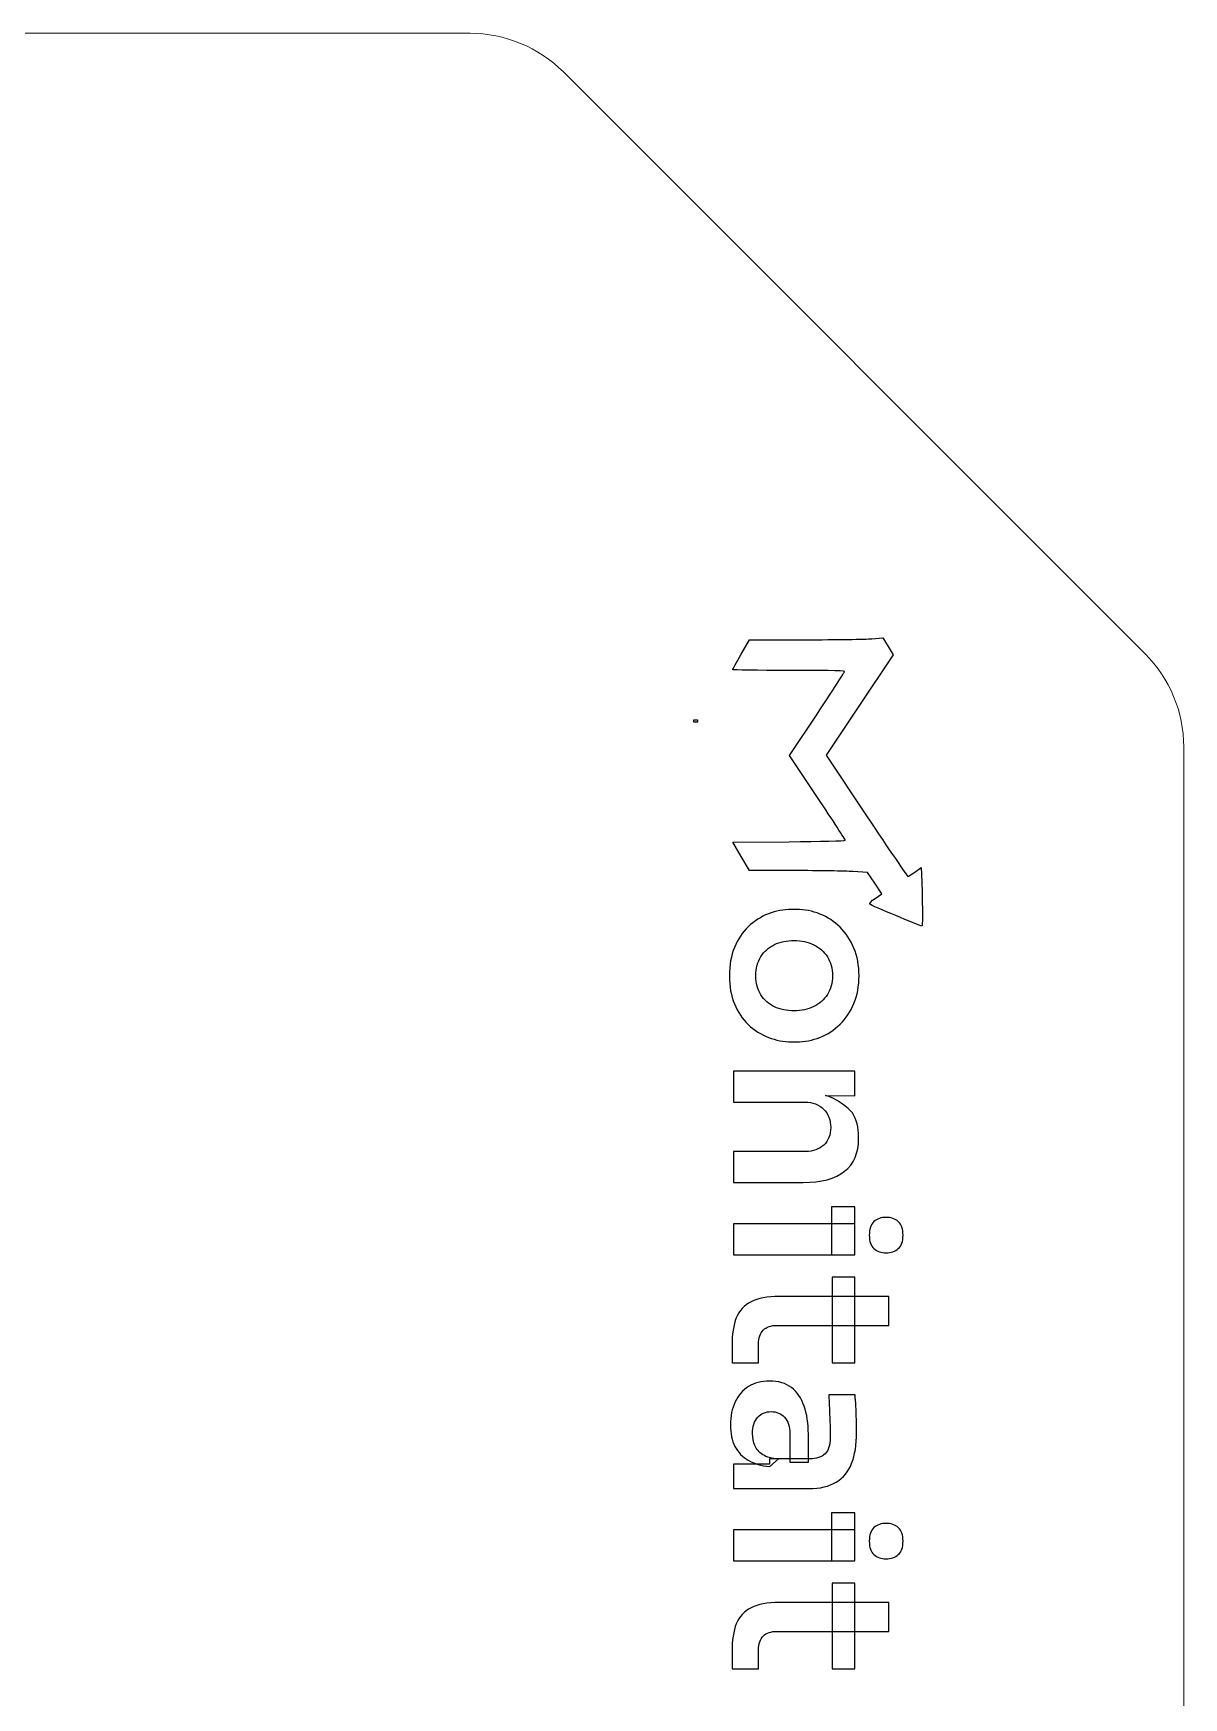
# Model space of a CAD drawing. Header units: millimetres. Extents: x -19 to 19, y -61 to 61.
# Drawn here: x 1.04 to 18.5, y 35.76 to 61.01 of the extents above; entities that cross this region are included whole.
import ezdxf
from ezdxf.lldxf.tags import DXFTag

# ---------------------------------------------------------------- set-up
doc = ezdxf.new("R2010")
doc.units = ezdxf.units.MM
doc.header["$MEASUREMENT"] = 0
doc.header["$XCLIPFRAME"] = 0
doc.layers.add('Layer 1', color=7, linetype='Continuous')
tags = doc.linetypes.add('New Line47', pattern=[0.2, 0.1, -0.1]).pattern_tags.tags
tags[6:7] = [DXFTag(74, 4), DXFTag(75, 0), DXFTag(340, '0'), DXFTag(46, 1.0), DXFTag(50, 0.0), DXFTag(44, 0.0), DXFTag(45, 0.0)]
tags[4:5] = [DXFTag(74, 4), DXFTag(75, 0), DXFTag(340, '0'), DXFTag(46, 1.0), DXFTag(50, 0.0), DXFTag(44, 0.0), DXFTag(45, 0.0)]
tags = doc.linetypes.add('New Line48', pattern=[0.2, 0.1, -0.1]).pattern_tags.tags
tags[6:7] = [DXFTag(74, 4), DXFTag(75, 0), DXFTag(340, '0'), DXFTag(46, 1.0), DXFTag(50, 0.0), DXFTag(44, 0.0), DXFTag(45, 0.0)]
tags[4:5] = [DXFTag(74, 4), DXFTag(75, 0), DXFTag(340, '0'), DXFTag(46, 1.0), DXFTag(50, 0.0), DXFTag(44, 0.0), DXFTag(45, 0.0)]
tags = doc.linetypes.add('New Line49', pattern=[0.2, 0.1, -0.1]).pattern_tags.tags
tags[6:7] = [DXFTag(74, 4), DXFTag(75, 0), DXFTag(340, '0'), DXFTag(46, 1.0), DXFTag(50, 0.0), DXFTag(44, 0.0), DXFTag(45, 0.0)]
tags[4:5] = [DXFTag(74, 4), DXFTag(75, 0), DXFTag(340, '0'), DXFTag(46, 1.0), DXFTag(50, 0.0), DXFTag(44, 0.0), DXFTag(45, 0.0)]
tags = doc.linetypes.add('New Line50', pattern=[0.2, 0.1, -0.1]).pattern_tags.tags
tags[6:7] = [DXFTag(74, 4), DXFTag(75, 0), DXFTag(340, '0'), DXFTag(46, 1.0), DXFTag(50, 0.0), DXFTag(44, 0.0), DXFTag(45, 0.0)]
tags[4:5] = [DXFTag(74, 4), DXFTag(75, 0), DXFTag(340, '0'), DXFTag(46, 1.0), DXFTag(50, 0.0), DXFTag(44, 0.0), DXFTag(45, 0.0)]
tags = doc.linetypes.add('New Line51', pattern=[0.2, 0.1, -0.1]).pattern_tags.tags
tags[6:7] = [DXFTag(74, 4), DXFTag(75, 0), DXFTag(340, '0'), DXFTag(46, 1.0), DXFTag(50, 0.0), DXFTag(44, 0.0), DXFTag(45, 0.0)]
tags[4:5] = [DXFTag(74, 4), DXFTag(75, 0), DXFTag(340, '0'), DXFTag(46, 1.0), DXFTag(50, 0.0), DXFTag(44, 0.0), DXFTag(45, 0.0)]
picture_1 = doc.add_image_def('image39.png', size_in_pixel=(292, 177))

msp = doc.modelspace()

# ---------------------------------------------------------------- linework, layer by layer
at = {"layer": 'Layer 1', "linetype": 'New Line51', "lineweight": 5}
msp.add_open_spline([(7.674, 61.0143), (7.674, 61.0143), (-17.002, 61.0143), (-17.002, 61.0143)], degree=3, dxfattribs=at)
at = {"layer": 'Layer 1', "linetype": 'New Line50', "lineweight": 5}
msp.add_open_spline([(9.0887, 60.4286), (8.7112, 60.8027), (8.2031, 61.0143), (7.674, 61.0143)], degree=3, dxfattribs=at)
at = {"layer": 'Layer 1', "linetype": 'New Line49', "lineweight": 5}
msp.add_open_spline([(17.9162, 51.5977), (17.9162, 51.5977), (9.0887, 60.4286), (9.0887, 60.4286)], degree=3, dxfattribs=at)
at = {"layer": 'Layer 1'}
for points, knots in [([(14.5264, 48.1388), (14.5264, 48.1388), (14.519, 48.3555), (14.519, 48.3555), (14.519, 48.3555), (14.519, 48.3555), (14.4216, 48.2884), (14.4216, 48.2884), (14.4216, 48.2884), (14.3679, 48.2516), (14.3195, 48.2213), (14.3141, 48.2213), (14.3141, 48.2213), (14.3085, 48.2213), (14.0272, 48.6351), (13.6891, 49.1406), (13.6891, 49.1406), (13.6891, 49.1406), (13.0741, 50.0599), (13.0741, 50.0599), (13.0741, 50.0599), (13.0741, 50.0599), (13.5844, 50.8215), (13.5844, 50.8215), (13.5844, 50.8215), (13.5844, 50.8215), (14.0947, 51.5827), (14.0947, 51.5827), (14.0947, 51.5827), (14.0947, 51.5827), (14.0156, 51.712), (14.0156, 51.712), (14.0156, 51.712), (14.0156, 51.712), (13.9366, 51.8412), (13.9366, 51.8412), (13.9366, 51.8412), (13.9366, 51.8412), (13.7704, 51.827), (13.7704, 51.827), (13.7704, 51.827), (13.6791, 51.8194), (13.2234, 51.813), (12.758, 51.813), (12.758, 51.813), (12.758, 51.813), (11.9118, 51.813), (11.9118, 51.813), (11.9118, 51.813), (11.9118, 51.813), (11.785, 51.5919), (11.785, 51.5919), (11.785, 51.5919), (11.7154, 51.4705), (11.6583, 51.3654), (11.6583, 51.3587), (11.6583, 51.3587), (11.6583, 51.3519), (12.0402, 51.3471), (12.5071, 51.3479), (12.5071, 51.3479), (12.9738, 51.3488), (13.3556, 51.3415), (13.3553, 51.3319), (13.3553, 51.3319), (13.3552, 51.3222), (13.1671, 51.0312), (12.9375, 50.6853), (12.9375, 50.6853), (12.9375, 50.6853), (12.5201, 50.0566), (12.5201, 50.0566), (12.5201, 50.0566), (12.5201, 50.0566), (12.9435, 49.4213), (12.9435, 49.4213), (12.9435, 49.4213), (13.1764, 49.0718), (13.3669, 48.7787), (13.3669, 48.7699), (13.3669, 48.7699), (13.3669, 48.7611), (12.9829, 48.7514), (12.5135, 48.7482), (12.5135, 48.7482), (12.5135, 48.7482), (11.6601, 48.7424), (11.6601, 48.7424), (11.6601, 48.7424), (11.6601, 48.7424), (11.7855, 48.5263), (11.7855, 48.5263), (11.7855, 48.5263), (11.7855, 48.5263), (11.9111, 48.31), (11.9111, 48.31), (11.9111, 48.31), (11.9111, 48.31), (12.5891, 48.31), (12.5891, 48.31), (12.5891, 48.31), (12.9619, 48.3098), (13.3652, 48.3033), (13.4851, 48.2953), (13.4851, 48.2953), (13.4851, 48.2953), (13.7031, 48.2809), (13.7031, 48.2809), (13.7031, 48.2809), (13.7031, 48.2809), (13.8123, 48.1192), (13.8123, 48.1192), (13.8123, 48.1192), (13.8123, 48.1192), (13.9215, 47.9574), (13.9215, 47.9574), (13.9215, 47.9574), (13.9215, 47.9574), (13.8198, 47.8874), (13.8198, 47.8874), (13.8198, 47.8874), (13.7637, 47.8489), (13.7263, 47.8099), (13.7365, 47.8009), (13.7365, 47.8009), (13.7589, 47.7811), (14.5025, 47.4671), (14.5262, 47.4674), (14.5262, 47.4674), (14.5422, 47.4675), (14.5422, 47.6662), (14.5264, 48.1388)], [0, 0, 0, 0, 0.0294118, 0.0294118, 0.0294118, 0.0294118, 0.0588235, 0.0588235, 0.0588235, 0.0588235, 0.0882353, 0.0882353, 0.0882353, 0.0882353, 0.1176471, 0.1176471, 0.1176471, 0.1176471, 0.1470588, 0.1470588, 0.1470588, 0.1470588, 0.1764706, 0.1764706, 0.1764706, 0.1764706, 0.2058824, 0.2058824, 0.2058824, 0.2058824, 0.2352941, 0.2352941, 0.2352941, 0.2352941, 0.2647059, 0.2647059, 0.2647059, 0.2647059, 0.2941176, 0.2941176, 0.2941176, 0.2941176, 0.3235294, 0.3235294, 0.3235294, 0.3235294, 0.3529412, 0.3529412, 0.3529412, 0.3529412, 0.3823529, 0.3823529, 0.3823529, 0.3823529, 0.4117647, 0.4117647, 0.4117647, 0.4117647, 0.4411765, 0.4411765, 0.4411765, 0.4411765, 0.4705882, 0.4705882, 0.4705882, 0.4705882, 0.5, 0.5, 0.5, 0.5, 0.5294118, 0.5294118, 0.5294118, 0.5294118, 0.5588235, 0.5588235, 0.5588235, 0.5588235, 0.5882353, 0.5882353, 0.5882353, 0.5882353, 0.6176471, 0.6176471, 0.6176471, 0.6176471, 0.6470588, 0.6470588, 0.6470588, 0.6470588, 0.6764706, 0.6764706, 0.6764706, 0.6764706, 0.7058824, 0.7058824, 0.7058824, 0.7058824, 0.7352941, 0.7352941, 0.7352941, 0.7352941, 0.7647059, 0.7647059, 0.7647059, 0.7647059, 0.7941176, 0.7941176, 0.7941176, 0.7941176, 0.8235294, 0.8235294, 0.8235294, 0.8235294, 0.8529412, 0.8529412, 0.8529412, 0.8529412, 0.8823529, 0.8823529, 0.8823529, 0.8823529, 0.9117647, 0.9117647, 0.9117647, 0.9117647, 0.9411765, 0.9411765, 0.9411765, 0.9411765, 1, 1, 1, 1]), ([(11.607, 46.7141), (11.607, 46.8765), (11.633, 47.0198), (11.6849, 47.1439), (11.6849, 47.1439), (11.7369, 47.268), (11.8069, 47.3728), (11.8949, 47.4586), (11.8949, 47.4586), (11.9852, 47.5443), (12.0868, 47.6098), (12.1997, 47.6548), (12.1997, 47.6548), (12.3127, 47.6978), (12.43, 47.7191), (12.552, 47.7191), (12.552, 47.7191), (12.552, 47.7191), (12.6231, 47.7191), (12.6231, 47.7191), (12.6231, 47.7191), (12.7495, 47.7191), (12.8693, 47.6966), (12.9821, 47.6515), (12.9821, 47.6515), (13.0973, 47.6042), (13.1989, 47.5375), (13.2869, 47.4518), (13.2869, 47.4518), (13.3773, 47.3639), (13.4473, 47.2579), (13.4969, 47.1337), (13.4969, 47.1337), (13.5489, 47.0096), (13.5748, 46.8697), (13.5748, 46.7141), (13.5748, 46.7141), (13.5748, 46.5585), (13.5489, 46.4186), (13.4969, 46.2944), (13.4969, 46.2944), (13.4473, 46.1704), (13.3773, 46.0655), (13.2869, 45.9797), (13.2869, 45.9797), (13.1989, 45.8917), (13.0973, 45.8252), (12.9821, 45.78), (12.9821, 45.78), (12.8693, 45.7349), (12.7495, 45.7124), (12.6231, 45.7124), (12.6231, 45.7124), (12.6231, 45.7124), (12.552, 45.7124), (12.552, 45.7124), (12.552, 45.7124), (12.43, 45.7124), (12.3127, 45.7349), (12.1997, 45.78), (12.1997, 45.78), (12.0868, 45.8229), (11.9852, 45.8872), (11.8949, 45.9729), (11.8949, 45.9729), (11.8069, 46.0587), (11.7369, 46.1636), (11.6849, 46.2876), (11.6849, 46.2876), (11.633, 46.4118), (11.607, 46.5539), (11.607, 46.7141)], [0, 0, 0, 0, 0.0526316, 0.0526316, 0.0526316, 0.0526316, 0.1052632, 0.1052632, 0.1052632, 0.1052632, 0.1578947, 0.1578947, 0.1578947, 0.1578947, 0.2105263, 0.2105263, 0.2105263, 0.2105263, 0.2631579, 0.2631579, 0.2631579, 0.2631579, 0.3157895, 0.3157895, 0.3157895, 0.3157895, 0.3684211, 0.3684211, 0.3684211, 0.3684211, 0.4210526, 0.4210526, 0.4210526, 0.4210526, 0.4736842, 0.4736842, 0.4736842, 0.4736842, 0.5263158, 0.5263158, 0.5263158, 0.5263158, 0.5789474, 0.5789474, 0.5789474, 0.5789474, 0.6315789, 0.6315789, 0.6315789, 0.6315789, 0.6842105, 0.6842105, 0.6842105, 0.6842105, 0.7368421, 0.7368421, 0.7368421, 0.7368421, 0.7894737, 0.7894737, 0.7894737, 0.7894737, 0.8421053, 0.8421053, 0.8421053, 0.8421053, 0.8947368, 0.8947368, 0.8947368, 0.8947368, 1, 1, 1, 1]), ([(12.0101, 46.7141), (12.0101, 46.599), (12.0349, 46.5021), (12.0845, 46.423), (12.0845, 46.423), (12.1365, 46.344), (12.2053, 46.2843), (12.2912, 46.2436), (12.2912, 46.2436), (12.3792, 46.2031), (12.4785, 46.1828), (12.5892, 46.1828), (12.5892, 46.1828), (12.7022, 46.1828), (12.8015, 46.2042), (12.8873, 46.2471), (12.8873, 46.2471), (12.9754, 46.2876), (13.0442, 46.3486), (13.0939, 46.4298), (13.0939, 46.4298), (13.1458, 46.5087), (13.1718, 46.6035), (13.1718, 46.7141), (13.1718, 46.7141), (13.1718, 46.8246), (13.1458, 46.9205), (13.0939, 47.0017), (13.0939, 47.0017), (13.0442, 47.0806), (12.9754, 47.1416), (12.8873, 47.1845), (12.8873, 47.1845), (12.8015, 47.2273), (12.7022, 47.2488), (12.5892, 47.2488), (12.5892, 47.2488), (12.4785, 47.2488), (12.3792, 47.2285), (12.2912, 47.1879), (12.2912, 47.1879), (12.2053, 47.1451), (12.1365, 47.0841), (12.0845, 47.0052), (12.0845, 47.0052), (12.0349, 46.9261), (12.0101, 46.8292), (12.0101, 46.7141)], [0, 0, 0, 0, 0.0769231, 0.0769231, 0.0769231, 0.0769231, 0.1538462, 0.1538462, 0.1538462, 0.1538462, 0.2307692, 0.2307692, 0.2307692, 0.2307692, 0.3076923, 0.3076923, 0.3076923, 0.3076923, 0.3846154, 0.3846154, 0.3846154, 0.3846154, 0.4615385, 0.4615385, 0.4615385, 0.4615385, 0.5384615, 0.5384615, 0.5384615, 0.5384615, 0.6153846, 0.6153846, 0.6153846, 0.6153846, 0.6923077, 0.6923077, 0.6923077, 0.6923077, 0.7692308, 0.7692308, 0.7692308, 0.7692308, 0.8461538, 0.8461538, 0.8461538, 0.8461538, 1, 1, 1, 1]), ([(11.6714, 45.2666), (11.6714, 45.2666), (13.5105, 45.2666), (13.5105, 45.2666), (13.5105, 45.2666), (13.5105, 45.2666), (13.5105, 44.8944), (13.5105, 44.8944), (13.5105, 44.8944), (13.5105, 44.8944), (13.0638, 44.8977), (13.0638, 44.8977), (13.0638, 44.8977), (13.1992, 44.8745), (13.432, 44.6969), (13.4732, 44.6337), (13.4732, 44.6337), (13.5365, 44.5345), (13.5681, 44.4116), (13.5681, 44.2649), (13.5681, 44.2649), (13.5681, 44.2649), (13.5681, 44.2446), (13.5681, 44.2446), (13.5681, 44.2446), (13.5681, 44.0258), (13.4969, 43.8599), (13.3546, 43.7471), (13.3546, 43.7471), (13.2148, 43.6343), (13.0047, 43.5779), (12.7247, 43.5779), (12.7247, 43.5779), (12.7247, 43.5779), (11.6714, 43.5779), (11.6714, 43.5779), (11.6714, 43.5779), (11.6714, 43.5779), (11.6714, 44.0483), (11.6714, 44.0483), (11.6714, 44.0483), (11.6714, 44.0483), (12.7654, 44.0483), (12.7654, 44.0483), (12.7654, 44.0483), (12.8783, 44.0483), (12.9697, 44.081), (13.0397, 44.1465), (13.0397, 44.1465), (13.1097, 44.2097), (13.1447, 44.2975), (13.1447, 44.4105), (13.1447, 44.4105), (13.1447, 44.5254), (13.1086, 44.6192), (13.0363, 44.6913), (13.0363, 44.6913), (12.9663, 44.7612), (12.8715, 44.7963), (12.7518, 44.7963), (12.7518, 44.7963), (12.7518, 44.7963), (11.6714, 44.7963), (11.6714, 44.7963), (11.6714, 44.7963), (11.6714, 44.7963), (11.6714, 45.2666), (11.6714, 45.2666)], [0, 0, 0, 0, 0.0555556, 0.0555556, 0.0555556, 0.0555556, 0.1111111, 0.1111111, 0.1111111, 0.1111111, 0.1666667, 0.1666667, 0.1666667, 0.1666667, 0.2222222, 0.2222222, 0.2222222, 0.2222222, 0.2777778, 0.2777778, 0.2777778, 0.2777778, 0.3333333, 0.3333333, 0.3333333, 0.3333333, 0.3888889, 0.3888889, 0.3888889, 0.3888889, 0.4444444, 0.4444444, 0.4444444, 0.4444444, 0.5, 0.5, 0.5, 0.5, 0.5555556, 0.5555556, 0.5555556, 0.5555556, 0.6111111, 0.6111111, 0.6111111, 0.6111111, 0.6666667, 0.6666667, 0.6666667, 0.6666667, 0.7222222, 0.7222222, 0.7222222, 0.7222222, 0.7777778, 0.7777778, 0.7777778, 0.7777778, 0.8333333, 0.8333333, 0.8333333, 0.8333333, 0.8888889, 0.8888889, 0.8888889, 0.8888889, 1, 1, 1, 1]), ([(13.1582, 43.2076), (13.1582, 43.2076), (13.5105, 43.2076), (13.5105, 43.2076), (13.5105, 43.2076), (13.5105, 43.2076), (13.5105, 42.48), (13.5105, 42.48), (13.5105, 42.48), (13.5105, 42.48), (13.1582, 42.48), (13.1582, 42.48), (13.1582, 42.48), (13.1582, 42.48), (13.1582, 43.2076), (13.1582, 43.2076)], [0, 0, 0, 0, 0.2, 0.2, 0.2, 0.2, 0.4, 0.4, 0.4, 0.4, 0.6, 0.6, 0.6, 0.6, 1, 1, 1, 1]), ([(11.6714, 42.9503), (11.6714, 42.9503), (13.5105, 42.9503), (13.5105, 42.9503), (13.5105, 42.9503), (13.5105, 42.9503), (13.5105, 42.48), (13.5105, 42.48), (13.5105, 42.48), (13.5105, 42.48), (11.6714, 42.48), (11.6714, 42.48), (11.6714, 42.48), (11.6714, 42.48), (11.6714, 42.9503), (11.6714, 42.9503)], [0, 0, 0, 0, 0.2, 0.2, 0.2, 0.2, 0.4, 0.4, 0.4, 0.4, 0.6, 0.6, 0.6, 0.6, 1, 1, 1, 1]), ([(13.7307, 42.7778), (13.7307, 42.8703), (13.7544, 42.9391), (13.8018, 42.9842), (13.8018, 42.9842), (13.8515, 43.0271), (13.9124, 43.0485), (13.9847, 43.0485), (13.9847, 43.0485), (14.0615, 43.0485), (14.1235, 43.0271), (14.171, 42.9842), (14.171, 42.9842), (14.2183, 42.9391), (14.2421, 42.8703), (14.2421, 42.7778), (14.2421, 42.7778), (14.2421, 42.6852), (14.2183, 42.6176), (14.171, 42.5747), (14.171, 42.5747), (14.1235, 42.5319), (14.0615, 42.5104), (13.9847, 42.5104), (13.9847, 42.5104), (13.9124, 42.5104), (13.8515, 42.5319), (13.8018, 42.5747), (13.8018, 42.5747), (13.7544, 42.6176), (13.7307, 42.6852), (13.7307, 42.7778)], [0, 0, 0, 0, 0.1111111, 0.1111111, 0.1111111, 0.1111111, 0.2222222, 0.2222222, 0.2222222, 0.2222222, 0.3333333, 0.3333333, 0.3333333, 0.3333333, 0.4444444, 0.4444444, 0.4444444, 0.4444444, 0.5555556, 0.5555556, 0.5555556, 0.5555556, 0.6666667, 0.6666667, 0.6666667, 0.6666667, 0.7777778, 0.7777778, 0.7777778, 0.7777778, 1, 1, 1, 1]), ([(13.165, 42.1409), (13.165, 42.1409), (13.5105, 42.1409), (13.5105, 42.1409), (13.5105, 42.1409), (13.5105, 42.1409), (13.5105, 40.8414), (13.5105, 40.8414), (13.5105, 40.8414), (13.5105, 40.8414), (13.165, 40.8414), (13.165, 40.8414), (13.165, 40.8414), (13.165, 40.8414), (13.165, 42.1409), (13.165, 42.1409)], [0, 0, 0, 0, 0.2, 0.2, 0.2, 0.2, 0.4, 0.4, 0.4, 0.4, 0.6, 0.6, 0.6, 0.6, 1, 1, 1, 1]), ([(11.6477, 41.1053), (11.6477, 41.2745), (11.6691, 41.4144), (11.7119, 41.525), (11.7119, 41.525), (11.7571, 41.6333), (11.8317, 41.7145), (11.9355, 41.7686), (11.9355, 41.7686), (12.0417, 41.8227), (12.184, 41.8498), (12.3623, 41.8498), (12.3623, 41.8498), (12.3623, 41.8498), (14.0287, 41.8465), (14.0287, 41.8465), (14.0287, 41.8465), (14.0287, 41.8465), (14.0287, 41.4066), (14.0287, 41.4066), (14.0287, 41.4066), (14.0287, 41.4066), (12.3319, 41.4099), (12.3319, 41.4099), (12.3319, 41.4099), (12.2414, 41.4099), (12.1714, 41.3862), (12.1218, 41.3388), (12.1218, 41.3388), (12.0744, 41.2892), (12.0506, 41.2192), (12.0506, 41.1291), (12.0506, 41.1291), (12.0506, 41.1291), (12.0506, 40.8414), (12.0506, 40.8414), (12.0506, 40.8414), (12.0506, 40.8414), (11.6477, 40.8414), (11.6477, 40.8414), (11.6477, 40.8414), (11.6477, 40.8414), (11.6477, 41.1053), (11.6477, 41.1053)], [0, 0, 0, 0, 0.0833333, 0.0833333, 0.0833333, 0.0833333, 0.1666667, 0.1666667, 0.1666667, 0.1666667, 0.25, 0.25, 0.25, 0.25, 0.3333333, 0.3333333, 0.3333333, 0.3333333, 0.4166667, 0.4166667, 0.4166667, 0.4166667, 0.5, 0.5, 0.5, 0.5, 0.5833333, 0.5833333, 0.5833333, 0.5833333, 0.6666667, 0.6666667, 0.6666667, 0.6666667, 0.75, 0.75, 0.75, 0.75, 0.8333333, 0.8333333, 0.8333333, 0.8333333, 1, 1, 1, 1]), ([(11.6239, 39.8981), (11.6239, 40.0313), (11.6477, 40.1486), (11.695, 40.25), (11.695, 40.25), (11.7425, 40.3494), (11.8102, 40.4273), (11.8982, 40.4837), (11.8982, 40.4837), (11.9864, 40.5378), (12.0925, 40.5649), (12.2166, 40.5649), (12.2166, 40.5649), (12.3521, 40.5649), (12.4628, 40.5322), (12.5485, 40.4667), (12.5485, 40.4667), (12.6344, 40.399), (12.6987, 40.3054), (12.7416, 40.1858), (12.7416, 40.1858), (12.7846, 40.064), (12.806, 39.9219), (12.806, 39.7595), (12.806, 39.7595), (12.806, 39.7595), (12.806, 39.333), (12.806, 39.333), (12.806, 39.333), (12.806, 39.333), (12.5248, 39.333), (12.5248, 39.333), (12.5248, 39.333), (12.5248, 39.333), (12.5248, 39.7661), (12.5248, 39.7661), (12.5248, 39.7661), (12.5248, 39.8744), (12.4977, 39.9579), (12.4436, 40.0165), (12.4436, 40.0165), (12.3916, 40.0731), (12.3239, 40.1012), (12.2404, 40.1012), (12.2404, 40.1012), (12.1568, 40.1012), (12.089, 40.0731), (12.0372, 40.0165), (12.0372, 40.0165), (11.9852, 39.9579), (11.9593, 39.8744), (11.9593, 39.7661), (11.9593, 39.7661), (11.9593, 39.7008), (11.9705, 39.6409), (11.9932, 39.5868), (11.9932, 39.5868), (12.018, 39.5304), (12.0586, 39.4842), (12.115, 39.4481), (12.115, 39.4481), (12.1737, 39.4097), (12.2528, 39.3882), (12.3521, 39.3838), (12.3521, 39.3838), (12.3521, 39.3838), (12.22, 39.2687), (12.22, 39.2687), (12.22, 39.2687), (12.0913, 39.2799), (11.9829, 39.3115), (11.8949, 39.3634), (11.8949, 39.3634), (11.8069, 39.413), (11.7391, 39.483), (11.6917, 39.5733), (11.6917, 39.5733), (11.6465, 39.6613), (11.6239, 39.7696), (11.6239, 39.8981)], [0, 0, 0, 0, 0.047619, 0.047619, 0.047619, 0.047619, 0.0952381, 0.0952381, 0.0952381, 0.0952381, 0.1428571, 0.1428571, 0.1428571, 0.1428571, 0.1904762, 0.1904762, 0.1904762, 0.1904762, 0.2380952, 0.2380952, 0.2380952, 0.2380952, 0.2857143, 0.2857143, 0.2857143, 0.2857143, 0.3333333, 0.3333333, 0.3333333, 0.3333333, 0.3809524, 0.3809524, 0.3809524, 0.3809524, 0.4285714, 0.4285714, 0.4285714, 0.4285714, 0.4761905, 0.4761905, 0.4761905, 0.4761905, 0.5238095, 0.5238095, 0.5238095, 0.5238095, 0.5714286, 0.5714286, 0.5714286, 0.5714286, 0.6190476, 0.6190476, 0.6190476, 0.6190476, 0.6666667, 0.6666667, 0.6666667, 0.6666667, 0.7142857, 0.7142857, 0.7142857, 0.7142857, 0.7619048, 0.7619048, 0.7619048, 0.7619048, 0.8095238, 0.8095238, 0.8095238, 0.8095238, 0.8571429, 0.8571429, 0.8571429, 0.8571429, 0.9047619, 0.9047619, 0.9047619, 0.9047619, 1, 1, 1, 1]), ([(11.6714, 39.3059), (11.6714, 39.3059), (12.2166, 39.3059), (12.2166, 39.3059), (12.2166, 39.3059), (12.2166, 39.3059), (12.2166, 39.3838), (12.2166, 39.3838), (12.2166, 39.3838), (12.2166, 39.3838), (12.823, 39.3838), (12.823, 39.3838), (12.823, 39.3838), (12.9291, 39.3838), (13.0081, 39.4097), (13.0601, 39.4616), (13.0601, 39.4616), (13.1119, 39.5134), (13.1379, 39.5936), (13.1379, 39.7018), (13.1379, 39.7018), (13.1379, 39.7583), (13.1367, 39.826), (13.1345, 39.9049), (13.1345, 39.9049), (13.1323, 39.9839), (13.1289, 40.064), (13.1243, 40.1452), (13.1243, 40.1452), (13.1221, 40.2242), (13.1187, 40.2952), (13.1142, 40.3584), (13.1142, 40.3584), (13.1142, 40.3584), (13.5139, 40.3584), (13.5139, 40.3584), (13.5139, 40.3584), (13.5184, 40.3066), (13.5229, 40.2479), (13.5275, 40.1824), (13.5275, 40.1824), (13.532, 40.117), (13.5343, 40.0504), (13.5343, 39.9828), (13.5343, 39.9828), (13.5365, 39.9128), (13.5376, 39.8475), (13.5376, 39.7865), (13.5376, 39.7865), (13.5376, 39.597), (13.5128, 39.4402), (13.463, 39.3161), (13.463, 39.3161), (13.4134, 39.1898), (13.3356, 39.095), (13.2294, 39.0318), (13.2294, 39.0318), (13.1233, 38.9664), (12.9843, 38.9336), (12.8127, 38.9336), (12.8127, 38.9336), (12.8127, 38.9336), (11.6714, 38.9336), (11.6714, 38.9336), (11.6714, 38.9336), (11.6714, 38.9336), (11.6714, 39.3059), (11.6714, 39.3059)], [0, 0, 0, 0, 0.0555556, 0.0555556, 0.0555556, 0.0555556, 0.1111111, 0.1111111, 0.1111111, 0.1111111, 0.1666667, 0.1666667, 0.1666667, 0.1666667, 0.2222222, 0.2222222, 0.2222222, 0.2222222, 0.2777778, 0.2777778, 0.2777778, 0.2777778, 0.3333333, 0.3333333, 0.3333333, 0.3333333, 0.3888889, 0.3888889, 0.3888889, 0.3888889, 0.4444444, 0.4444444, 0.4444444, 0.4444444, 0.5, 0.5, 0.5, 0.5, 0.5555556, 0.5555556, 0.5555556, 0.5555556, 0.6111111, 0.6111111, 0.6111111, 0.6111111, 0.6666667, 0.6666667, 0.6666667, 0.6666667, 0.7222222, 0.7222222, 0.7222222, 0.7222222, 0.7777778, 0.7777778, 0.7777778, 0.7777778, 0.8333333, 0.8333333, 0.8333333, 0.8333333, 0.8888889, 0.8888889, 0.8888889, 0.8888889, 1, 1, 1, 1]), ([(13.1582, 38.5652), (13.1582, 38.5652), (13.5105, 38.5652), (13.5105, 38.5652), (13.5105, 38.5652), (13.5105, 38.5652), (13.5105, 37.8376), (13.5105, 37.8376), (13.5105, 37.8376), (13.5105, 37.8376), (13.1582, 37.8376), (13.1582, 37.8376), (13.1582, 37.8376), (13.1582, 37.8376), (13.1582, 38.5652), (13.1582, 38.5652)], [0, 0, 0, 0, 0.2, 0.2, 0.2, 0.2, 0.4, 0.4, 0.4, 0.4, 0.6, 0.6, 0.6, 0.6, 1, 1, 1, 1]), ([(13.7307, 38.1354), (13.7307, 38.2278), (13.7544, 38.2968), (13.8018, 38.3418), (13.8018, 38.3418), (13.8515, 38.3846), (13.9124, 38.4061), (13.9847, 38.4061), (13.9847, 38.4061), (14.0615, 38.4061), (14.1235, 38.3846), (14.171, 38.3418), (14.171, 38.3418), (14.2183, 38.2968), (14.2421, 38.2278), (14.2421, 38.1354), (14.2421, 38.1354), (14.2421, 38.0429), (14.2183, 37.9751), (14.171, 37.9323), (14.171, 37.9323), (14.1235, 37.8894), (14.0615, 37.868), (13.9847, 37.868), (13.9847, 37.868), (13.9124, 37.868), (13.8515, 37.8894), (13.8018, 37.9323), (13.8018, 37.9323), (13.7544, 37.9751), (13.7307, 38.0429), (13.7307, 38.1354)], [0, 0, 0, 0, 0.1111111, 0.1111111, 0.1111111, 0.1111111, 0.2222222, 0.2222222, 0.2222222, 0.2222222, 0.3333333, 0.3333333, 0.3333333, 0.3333333, 0.4444444, 0.4444444, 0.4444444, 0.4444444, 0.5555556, 0.5555556, 0.5555556, 0.5555556, 0.6666667, 0.6666667, 0.6666667, 0.6666667, 0.7777778, 0.7777778, 0.7777778, 0.7777778, 1, 1, 1, 1]), ([(11.6714, 38.308), (11.6714, 38.308), (13.5105, 38.308), (13.5105, 38.308), (13.5105, 38.308), (13.5105, 38.308), (13.5105, 37.8376), (13.5105, 37.8376), (13.5105, 37.8376), (13.5105, 37.8376), (11.6714, 37.8376), (11.6714, 37.8376), (11.6714, 37.8376), (11.6714, 37.8376), (11.6714, 38.308), (11.6714, 38.308)], [0, 0, 0, 0, 0.2, 0.2, 0.2, 0.2, 0.4, 0.4, 0.4, 0.4, 0.6, 0.6, 0.6, 0.6, 1, 1, 1, 1]), ([(13.165, 37.4985), (13.165, 37.4985), (13.5105, 37.4985), (13.5105, 37.4985), (13.5105, 37.4985), (13.5105, 37.4985), (13.5105, 36.1989), (13.5105, 36.1989), (13.5105, 36.1989), (13.5105, 36.1989), (13.165, 36.1989), (13.165, 36.1989), (13.165, 36.1989), (13.165, 36.1989), (13.165, 37.4985), (13.165, 37.4985)], [0, 0, 0, 0, 0.2, 0.2, 0.2, 0.2, 0.4, 0.4, 0.4, 0.4, 0.6, 0.6, 0.6, 0.6, 1, 1, 1, 1]), ([(11.6477, 36.463), (11.6477, 36.6322), (11.6691, 36.7721), (11.7119, 36.8826), (11.7119, 36.8826), (11.7571, 36.9909), (11.8317, 37.0721), (11.9355, 37.1262), (11.9355, 37.1262), (12.0417, 37.1804), (12.184, 37.2074), (12.3623, 37.2074), (12.3623, 37.2074), (12.3623, 37.2074), (14.0287, 37.2041), (14.0287, 37.2041), (14.0287, 37.2041), (14.0287, 37.2041), (14.0287, 36.7642), (14.0287, 36.7642), (14.0287, 36.7642), (14.0287, 36.7642), (12.3319, 36.7675), (12.3319, 36.7675), (12.3319, 36.7675), (12.2414, 36.7675), (12.1714, 36.7438), (12.1218, 36.6965), (12.1218, 36.6965), (12.0744, 36.6468), (12.0506, 36.5768), (12.0506, 36.4866), (12.0506, 36.4866), (12.0506, 36.4866), (12.0506, 36.1989), (12.0506, 36.1989), (12.0506, 36.1989), (12.0506, 36.1989), (11.6477, 36.1989), (11.6477, 36.1989), (11.6477, 36.1989), (11.6477, 36.1989), (11.6477, 36.463), (11.6477, 36.463)], [0, 0, 0, 0, 0.0833333, 0.0833333, 0.0833333, 0.0833333, 0.1666667, 0.1666667, 0.1666667, 0.1666667, 0.25, 0.25, 0.25, 0.25, 0.3333333, 0.3333333, 0.3333333, 0.3333333, 0.4166667, 0.4166667, 0.4166667, 0.4166667, 0.5, 0.5, 0.5, 0.5, 0.5833333, 0.5833333, 0.5833333, 0.5833333, 0.6666667, 0.6666667, 0.6666667, 0.6666667, 0.75, 0.75, 0.75, 0.75, 0.8333333, 0.8333333, 0.8333333, 0.8333333, 1, 1, 1, 1])]:
    msp.add_open_spline(points, degree=3, knots=knots, dxfattribs=at)
at = {"layer": 'Layer 1', "linetype": 'New Line48', "lineweight": 5}
msp.add_open_spline([(18.5019, 50.1865), (18.5019, 50.7156), (18.2902, 51.2272), (17.9162, 51.6011)], degree=3, dxfattribs=at)
at = {"layer": 'Layer 1', "linetype": 'New Line47', "lineweight": 5}
msp.add_open_spline([(18.5019, -50.1686), (18.5019, -50.1686), (18.5019, 50.1865), (18.5019, 50.1865)], degree=3, dxfattribs=at)

# ---------------------------------------------------------------- pictures from other files: only their frames are drawn
at = {"layer": 'Layer 1'}
image = msp.add_image(picture_1, insert=(10.9093, 48.8256), size_in_units=(4.0556, 2.4583), dxfattribs=at)
image.set_boundary_path([(10.91, 48.826), (14.974, 51.297)])
image.dxf.flags = 3

doc.saveas('drawing.dxf')
